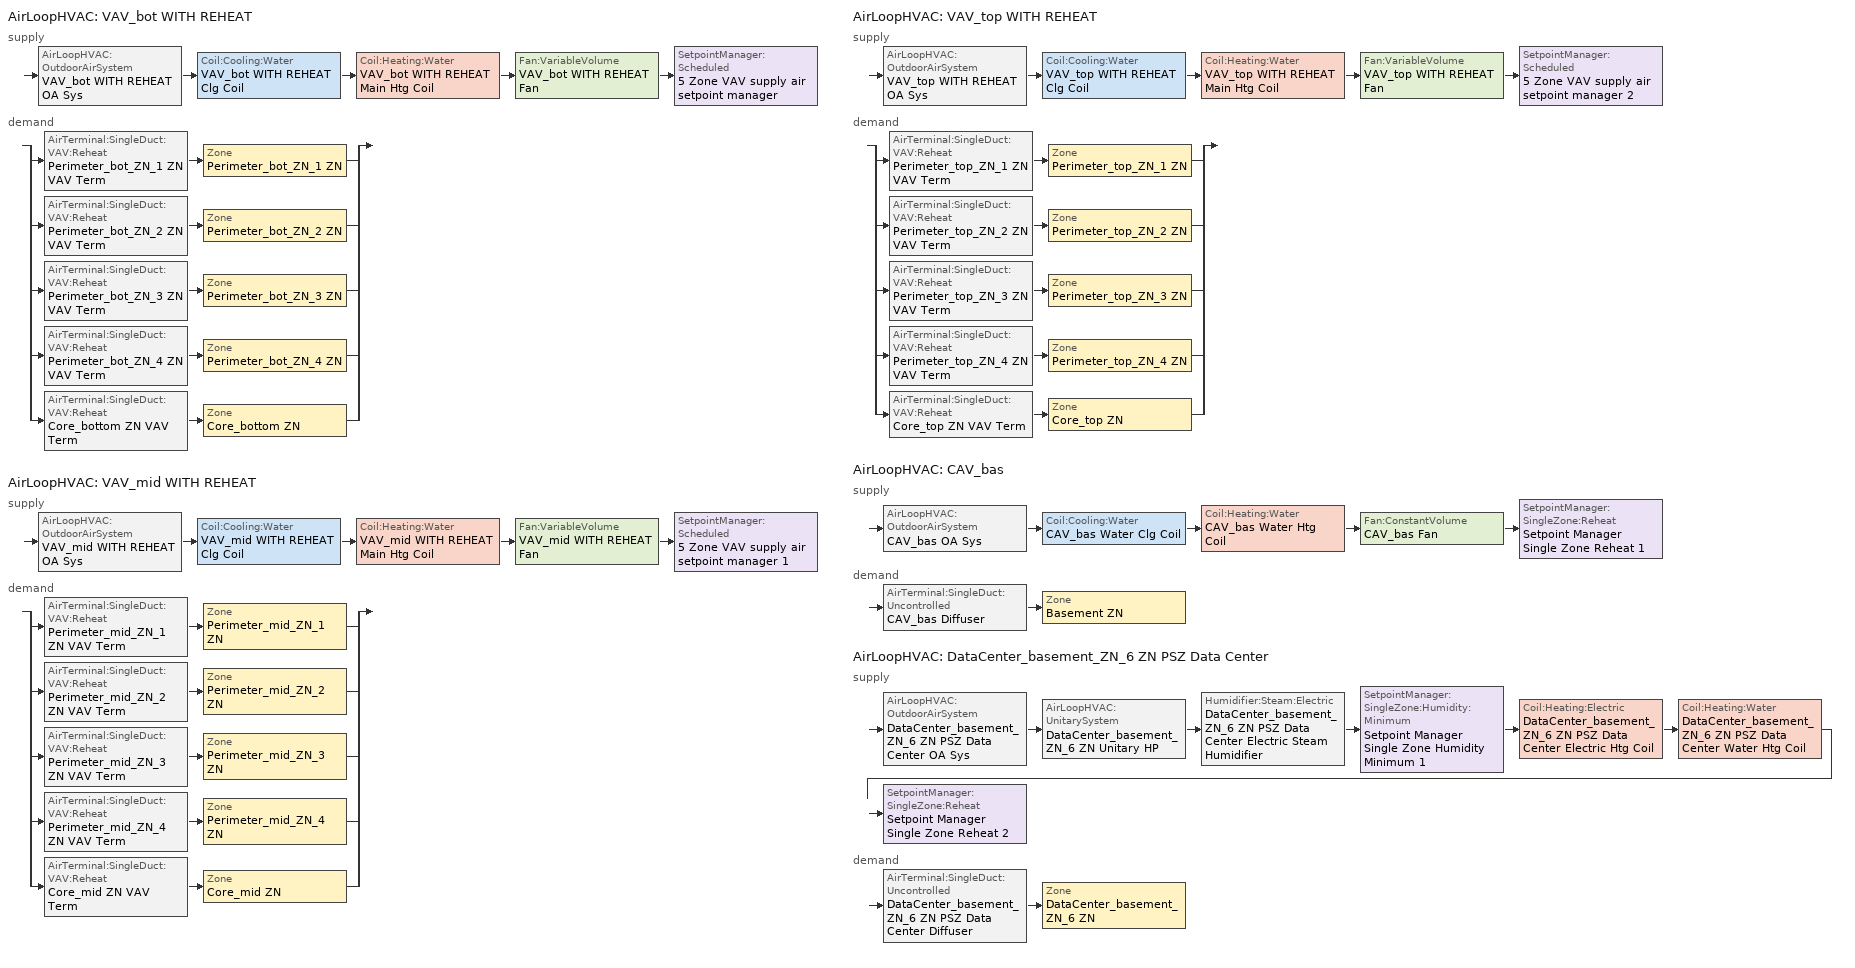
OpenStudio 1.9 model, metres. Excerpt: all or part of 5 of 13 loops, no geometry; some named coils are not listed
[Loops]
AirLoopHVAC 'VAV_bot WITH REHEAT'
 supply: AirLoopHVAC:OutdoorAirSystem 'VAV_bot WITH REHEAT OA Sys' > Coil:Cooling:Water 'VAV_bot WITH REHEAT Clg Coil' > Coil:Heating:Water 'VAV_bot WITH REHEAT Main Htg Coil' > Fan:VariableVolume 'VAV_bot WITH REHEAT Fan' > SetpointManager:Scheduled '5 Zone VAV supply air setpoint manager'
 demand: split
  | AirTerminal:SingleDuct:VAV:Reheat 'Perimeter_bot_ZN_1 ZN VAV Term' > Zone 'Perimeter_bot_ZN_1 ZN'
  | AirTerminal:SingleDuct:VAV:Reheat 'Perimeter_bot_ZN_2 ZN VAV Term' > Zone 'Perimeter_bot_ZN_2 ZN'
  | AirTerminal:SingleDuct:VAV:Reheat 'Perimeter_bot_ZN_3 ZN VAV Term' > Zone 'Perimeter_bot_ZN_3 ZN'
  | AirTerminal:SingleDuct:VAV:Reheat 'Perimeter_bot_ZN_4 ZN VAV Term' > Zone 'Perimeter_bot_ZN_4 ZN'
  | AirTerminal:SingleDuct:VAV:Reheat 'Core_bottom ZN VAV Term' > Zone 'Core_bottom ZN'
AirLoopHVAC 'VAV_mid WITH REHEAT'
 supply: AirLoopHVAC:OutdoorAirSystem 'VAV_mid WITH REHEAT OA Sys' > Coil:Cooling:Water 'VAV_mid WITH REHEAT Clg Coil' > Coil:Heating:Water 'VAV_mid WITH REHEAT Main Htg Coil' > Fan:VariableVolume 'VAV_mid WITH REHEAT Fan' > SetpointManager:Scheduled '5 Zone VAV supply air setpoint manager 1'
 demand: split
  | AirTerminal:SingleDuct:VAV:Reheat 'Perimeter_mid_ZN_1 ZN VAV Term' > Zone 'Perimeter_mid_ZN_1 ZN'
  | AirTerminal:SingleDuct:VAV:Reheat 'Perimeter_mid_ZN_2 ZN VAV Term' > Zone 'Perimeter_mid_ZN_2 ZN'
  | AirTerminal:SingleDuct:VAV:Reheat 'Perimeter_mid_ZN_3 ZN VAV Term' > Zone 'Perimeter_mid_ZN_3 ZN'
  | AirTerminal:SingleDuct:VAV:Reheat 'Perimeter_mid_ZN_4 ZN VAV Term' > Zone 'Perimeter_mid_ZN_4 ZN'
  | AirTerminal:SingleDuct:VAV:Reheat 'Core_mid ZN VAV Term' > Zone 'Core_mid ZN'
AirLoopHVAC 'VAV_top WITH REHEAT'
 supply: AirLoopHVAC:OutdoorAirSystem 'VAV_top WITH REHEAT OA Sys' > Coil:Cooling:Water 'VAV_top WITH REHEAT Clg Coil' > Coil:Heating:Water 'VAV_top WITH REHEAT Main Htg Coil' > Fan:VariableVolume 'VAV_top WITH REHEAT Fan' > SetpointManager:Scheduled '5 Zone VAV supply air setpoint manager 2'
 demand: split
  | AirTerminal:SingleDuct:VAV:Reheat 'Perimeter_top_ZN_1 ZN VAV Term' > Zone 'Perimeter_top_ZN_1 ZN'
  | AirTerminal:SingleDuct:VAV:Reheat 'Perimeter_top_ZN_2 ZN VAV Term' > Zone 'Perimeter_top_ZN_2 ZN'
  | AirTerminal:SingleDuct:VAV:Reheat 'Perimeter_top_ZN_3 ZN VAV Term' > Zone 'Perimeter_top_ZN_3 ZN'
  | AirTerminal:SingleDuct:VAV:Reheat 'Perimeter_top_ZN_4 ZN VAV Term' > Zone 'Perimeter_top_ZN_4 ZN'
  | AirTerminal:SingleDuct:VAV:Reheat 'Core_top ZN VAV Term' > Zone 'Core_top ZN'
AirLoopHVAC 'CAV_bas'
 supply: AirLoopHVAC:OutdoorAirSystem 'CAV_bas OA Sys' > Coil:Cooling:Water 'CAV_bas Water Clg Coil' > Coil:Heating:Water 'CAV_bas Water Htg Coil' > Fan:ConstantVolume 'CAV_bas Fan' > SetpointManager:SingleZone:Reheat 'Setpoint Manager Single Zone Reheat 1'
 demand: AirTerminal:SingleDuct:Uncontrolled 'CAV_bas Diffuser' > Zone 'Basement ZN'
AirLoopHVAC 'DataCenter_basement_ZN_6 ZN PSZ Data Center'
 supply: AirLoopHVAC:OutdoorAirSystem 'DataCenter_basement_ZN_6 ZN PSZ Data Center OA Sys' > AirLoopHVAC:UnitarySystem 'DataCenter_basement_ZN_6 ZN Unitary HP' > Humidifier:Steam:Electric 'DataCenter_basement_ZN_6 ZN PSZ Data Center Electric Steam Humidifier' > SetpointManager:SingleZone:Humidity:Minimum 'Setpoint Manager Single Zone Humidity Minimum 1' > Coil:Heating:Electric 'DataCenter_basement_ZN_6 ZN PSZ Data Center Electric Htg Coil' > Coil:Heating:Water 'DataCenter_basement_ZN_6 ZN PSZ Data Center Water Htg Coil' > SetpointManager:SingleZone:Reheat 'Setpoint Manager Single Zone Reheat 2'
 demand: AirTerminal:SingleDuct:Uncontrolled 'DataCenter_basement_ZN_6 ZN PSZ Data Center Diffuser' > Zone 'DataCenter_basement_ZN_6 ZN'
[Sizing:Zone] Zone Cooling Design Supply Air Temperature {C}=12.8; Zone Heating Design Supply Air Temperature {C}=40; Zone Cooling Design Supply Air Humidity Ratio {kg-H2O/kg-air}=0.0085; Zone Heating Design Supply Air Humidity Ratio {kg-H2O/kg-air}=0.008; Heating Design Air Flow Method=DesignDay
Name | Cooling Design Air Flow Method
Core_bottom ZN; Perimeter_bot_ZN_1 ZN; Perimeter_top_ZN_4 ZN; Perimeter_top_ZN_1 ZN; Perimeter_mid_ZN_2 ZN; Perimeter_mid_ZN_3 ZN; Perimeter_top_ZN_3 ZN; Core_top ZN; Core_mid ZN; Perimeter_bot_ZN_3 ZN; Perimeter_bot_ZN_4 ZN; Perimeter_bot_ZN_2 ZN; Perimeter_mid_ZN_4 ZN; Perimeter_mid_ZN_1 ZN; Perimeter_top_ZN_2 ZN | DesignDayWithLimit
Basement ZN; DataCenter_basement_ZN_6 ZN | DesignDay
[Zone equipment]
Core_bottom ZN: Core_bottom ZN VAV Term
Perimeter_bot_ZN_1 ZN: Perimeter_bot_ZN_1 ZN VAV Term
Basement ZN: CAV_bas Diffuser
Perimeter_top_ZN_4 ZN: Perimeter_top_ZN_4 ZN VAV Term
Perimeter_top_ZN_1 ZN: Perimeter_top_ZN_1 ZN VAV Term
Perimeter_mid_ZN_2 ZN: Perimeter_mid_ZN_2 ZN VAV Term
Perimeter_mid_ZN_3 ZN: Perimeter_mid_ZN_3 ZN VAV Term
Perimeter_top_ZN_3 ZN: Perimeter_top_ZN_3 ZN VAV Term
Core_top ZN: Core_top ZN VAV Term
DataCenter_basement_ZN_6 ZN: DataCenter_basement_ZN_6 ZN PSZ Data Center Diffuser
Core_mid ZN: Core_mid ZN VAV Term
Perimeter_bot_ZN_3 ZN: Perimeter_bot_ZN_3 ZN VAV Term
Perimeter_bot_ZN_4 ZN: Perimeter_bot_ZN_4 ZN VAV Term
Perimeter_bot_ZN_2 ZN: Perimeter_bot_ZN_2 ZN VAV Term
Perimeter_mid_ZN_4 ZN: Perimeter_mid_ZN_4 ZN VAV Term
Perimeter_mid_ZN_1 ZN: Perimeter_mid_ZN_1 ZN VAV Term
Perimeter_top_ZN_2 ZN: Perimeter_top_ZN_2 ZN VAV Term
[SetpointManager:Scheduled] Control Variable=Temperature
Name | Schedule
5 Zone VAV supply air setpoint manager | Supply Air Temp - 55.04F
5 Zone VAV supply air setpoint manager 1 | Supply Air Temp - 55.04F 1
5 Zone VAV supply air setpoint manager 2 | Supply Air Temp - 55.04F 2
[AirLoopHVAC] Availability Schedule=OfficeLarge HVACOperationSchd; Design Supply Air Flow Rate {m3/s}=AutoSize
Name | Availability Manager
VAV_bot WITH REHEAT | Availability Manager Night Cycle 1
VAV_mid WITH REHEAT | Availability Manager Night Cycle 2
VAV_top WITH REHEAT | Availability Manager Night Cycle 3
CAV_bas | Availability Manager Night Cycle 4
DataCenter_basement_ZN_6 ZN PSZ Data Center | Availability Manager Night Cycle 5
[Sizing:System] Type of Load to Size On=Sensible; Preheat Design Temperature {C}=7; Preheat Design Humidity Ratio {kg-H2O/kg-Air}=0.008; Precool Design Temperature {C}=12.8; Precool Design Humidity Ratio {kg-H2O/kg-Air}=0.008; Central Cooling Design Supply Air Temperature {C}=12.8; Sizing Option=Coincident; 100% Outdoor Air in Cooling=No; 100% Outdoor Air in Heating=No; Central Cooling Design Supply Air Humidity Ratio {kg-H2O/kg-Air}=0.0085; Central Heating Design Supply Air Humidity Ratio {kg-H2O/kg-Air}=0.008; Cooling Design Air Flow Method=DesignDay; Cooling Design Air Flow Rate {m3/s}=0; Heating Design Air Flow Method=DesignDay; Heating Design Air Flow Rate {m3/s}=0; System Outdoor Air Method=ZoneSum; Zone Maximum Outdoor Air Fraction=1; Cooling Supply Air Flow Rate Per Floor Area {m3/s-m2}=0.00996765; Cooling Fraction of Autosized Cooling Supply Air Flow Rate=1; Cooling Supply Air Flow Rate Per Unit Cooling Capacity {m3/s-W}=3.94755e-05; Heating Supply Air Flow Rate Per Floor Area {m3/s-m2}=0.00996765; Heating Fraction of Autosized Heating Supply Air Flow Rate=1; Heating Fraction of Autosized Cooling Supply Air Flow Rate=1; Heating Supply Air Flow Rate Per Unit Heating Capacity {m3/s-W}=3.15882e-05; Cooling Design Capacity Method=CoolingDesignCapacity; Cooling Design Capacity {W}=autosize; Cooling Design Capacity Per Floor Area {W/m2}=234.7; Fraction of Autosized Cooling Design Capacity=1; Heating Design Capacity Method=HeatingDesignCapacity; Heating Design Capacity {W}=autosize; Heating Design Capacity Per Floor Area {W/m2}=157; Fraction of Autosized Heating Design Capacity=1; Central Cooling Capacity Control Method=OnOff
Name | Design Outdoor Air Flow Rate {m3/s} | Minimum System Air Flow Ratio | Central Heating Design Supply Air Temperature {C}
VAV_bot WITH REHEAT; VAV_mid WITH REHEAT; VAV_top WITH REHEAT | 2.53819 | 0.3 | 12.8
CAV_bas; DataCenter_basement_ZN_6 ZN PSZ Data Center | Autosize | 1 | 40
[Fan:VariableVolume] Availability Schedule=Always On Discrete; Pressure Rise {Pa}=1389.92; Maximum Flow Rate {m3/s}=Autosize; Fan Power Minimum Flow Rate Input Method=fraction; Fan Power Minimum Flow Fraction=0.25; Fan Power Minimum Air Flow Rate {m3/s}=0; Motor In Airstream Fraction=1; Fan Power Coefficient 1=0.0407599; Fan Power Coefficient 2=0.088045; Fan Power Coefficient 3=-0.0729261; Fan Power Coefficient 4=0.94374; Fan Power Coefficient 5=0
Name | Fan Efficiency | Motor Efficiency
VAV_bot WITH REHEAT Fan; VAV_mid WITH REHEAT Fan | 0.6006 | 0.924
VAV_top WITH REHEAT Fan | 0.6045 | 0.93
[Controller:WaterCoil]
Controller Water Coil 18: Action=Normal; Controller Convergence Tolerance {deltaC}=0.0001; Minimum Actuated Flow {m3/s}=0
[Controller:OutdoorAir] Minimum Outdoor Air Flow Rate {m3/s}=Autosize; Maximum Outdoor Air Flow Rate {m3/s}=Autosize; Economizer Control Action Type=ModulateFlow; Economizer Maximum Limit Dry-Bulb Temperature {C}=28; Economizer Maximum Limit Enthalpy {J/kg}=64000; Economizer Minimum Limit Dry-Bulb Temperature {C}=-100; Lockout Type=NoLockout; Minimum Limit Type=FixedMinimum; Minimum Outdoor Air Schedule=Always On Discrete; High Humidity Control=No
Name | Economizer Control Type | Controller Mechanical Ventilation | Heat Recovery Bypass Control Type
VAV_bot WITH REHEAT OA Controller | DifferentialEnthalpy | VAV_bot WITH REHEAT Vent Controller | BypassWhenOAFlowGreaterThanMinimum
VAV_mid WITH REHEAT OA Controller | DifferentialEnthalpy | VAV_mid WITH REHEAT Vent Controller | BypassWhenOAFlowGreaterThanMinimum
VAV_top WITH REHEAT OA Controller | DifferentialEnthalpy | VAV_top WITH REHEAT Vent Controller | BypassWhenOAFlowGreaterThanMinimum
CAV_bas OA Sys Controller | DifferentialEnthalpy | Controller Mechanical Ventilation 1 | BypassWhenOAFlowGreaterThanMinimum
DataCenter_basement_ZN_6 ZN PSZ Data Center OA Sys Controller | NoEconomizer | Controller Mechanical Ventilation 2 | BypassWhenWithinEconomizerLimits
[Controller:MechanicalVentilation] Availability Schedule=Always On Discrete; System Outdoor Air Method=ZoneSum
VAV_bot WITH REHEAT Vent Controller; VAV_mid WITH REHEAT Vent Controller; VAV_top WITH REHEAT Vent Controller; Controller Mechanical Ventilation 1; Controller Mechanical Ventilation 2
[AirLoopHVAC:OutdoorAirSystem]
Name | Controller
VAV_bot WITH REHEAT OA Sys | VAV_bot WITH REHEAT OA Controller
VAV_mid WITH REHEAT OA Sys | VAV_mid WITH REHEAT OA Controller
VAV_top WITH REHEAT OA Sys | VAV_top WITH REHEAT OA Controller
CAV_bas OA Sys | CAV_bas OA Sys Controller
DataCenter_basement_ZN_6 ZN PSZ Data Center OA Sys | DataCenter_basement_ZN_6 ZN PSZ Data Center OA Sys Controller
[AvailabilityManager:NightCycle] Control Type=CycleOnAny; Thermostat Tolerance {deltaC}=1; Cycling Run Time {s}=3600
Availability Manager Night Cycle 1; Availability Manager Night Cycle 2; Availability Manager Night Cycle 3; Availability Manager Night Cycle 4; Availability Manager Night Cycle 5
[AirTerminal:SingleDuct:VAV:Reheat] Availability Schedule=Always On Discrete; Maximum Air Flow Rate {m3/s}=AutoSize; Zone Minimum Air Flow Input Method=Constant; Fixed Minimum Air Flow Rate {m3/s}=0; Maximum Hot Water or Steam Flow Rate {m3/s}=AutoSize; Minimum Hot Water or Steam Flow Rate {m3/s}=0; Convergence Tolerance=0.001; Damper Heating Action=Reverse; Maximum Flow per Zone Floor Area During Reheat {m3/s-m2}=0; Maximum Flow Fraction During Reheat=0.5; Maximum Reheat Air Temperature {C}=40; Control For Outdoor Air=No
Name | Constant Minimum Air Flow Fraction | Reheat Coil
Perimeter_bot_ZN_1 ZN VAV Term | 0.251951 | Perimeter_bot_ZN_1 ZN Rht Coil
Perimeter_bot_ZN_2 ZN VAV Term | 0.2 | Perimeter_bot_ZN_2 ZN Rht Coil
Perimeter_bot_ZN_3 ZN VAV Term | 0.290397 | Perimeter_bot_ZN_3 ZN Rht Coil
Perimeter_bot_ZN_4 ZN VAV Term | 0.2 | Perimeter_bot_ZN_4 ZN Rht Coil
Core_bottom ZN VAV Term | 0.595961 | Core_bottom ZN Rht Coil
Perimeter_mid_ZN_1 ZN VAV Term | 0.244718 | Perimeter_mid_ZN_1 ZN Rht Coil
Perimeter_mid_ZN_2 ZN VAV Term | 0.2 | Perimeter_mid_ZN_2 ZN Rht Coil
Perimeter_mid_ZN_3 ZN VAV Term | 0.27699 | Perimeter_mid_ZN_3 ZN Rht Coil
Perimeter_mid_ZN_4 ZN VAV Term | 0.2 | Perimeter_mid_ZN_4 ZN Rht Coil
Core_mid ZN VAV Term | 0.564229 | Core_mid ZN Rht Coil
Perimeter_top_ZN_1 ZN VAV Term | 0.241111 | Perimeter_top_ZN_1 ZN Rht Coil
Perimeter_top_ZN_2 ZN VAV Term | 0.2 | Perimeter_top_ZN_2 ZN Rht Coil
Perimeter_top_ZN_3 ZN VAV Term | 0.2682 | Perimeter_top_ZN_3 ZN Rht Coil
Perimeter_top_ZN_4 ZN VAV Term | 0.2 | Perimeter_top_ZN_4 ZN Rht Coil
Core_top ZN VAV Term | 0.512492 | Core_top ZN Rht Coil
[SetpointManager:SingleZone:Reheat]
Name | Minimum Supply Air Temperature {C} | Maximum Supply Air Temperature {C} | Control Zone
Setpoint Manager Single Zone Reheat 1 | 10 | 50 | Basement ZN
Setpoint Manager Single Zone Reheat 2 | 12.7778 | 40 | DataCenter_basement_ZN_6 ZN
[Fan:ConstantVolume]
CAV_bas Fan: Availability Schedule=OfficeLarge HVACOperationSchd; Fan Efficiency=0.56225; Pressure Rise {Pa}=622.722; Maximum Flow Rate {m3/s}=AutoSize; Motor Efficiency=0.865
[AirTerminal:SingleDuct:Uncontrolled] Availability Schedule=Always On Discrete; Maximum Air Flow Rate {m3/s}=AutoSize
CAV_bas Diffuser; DataCenter_basement_ZN_6 ZN PSZ Data Center Diffuser
[Fan:OnOff]
DataCenter_basement_ZN_6 ZN PSZ Data Center Fan: Availability Schedule=OfficeLarge HVACOperationSchd; Fan Efficiency=0.55575; Pressure Rise {Pa}=622.722; Maximum Flow Rate {m3/s}=autosize; Motor Efficiency=0.855; Motor In Airstream Fraction=1; Fan Power Ratio Function of Speed Ratio Curve=Fan On Off Power Curve; Fan Efficiency Ratio Function of Speed Ratio Curve=Fan On Off Efficiency Curve
[Coil:Heating:Electric] Availability Schedule=Always On Discrete
DataCenter_basement_ZN_6 ZN PSZ Data Center Electric Backup Htg Coil; DataCenter_basement_ZN_6 ZN PSZ Data Center Electric Htg Coil
[Humidifier:Steam:Electric]
DataCenter_basement_ZN_6 ZN PSZ Data Center Electric Steam Humidifier: Rated Capacity {m3/s}=3.72e-05; Rated Power {W}=100000
[SetpointManager:SingleZone:Humidity:Minimum]
Setpoint Manager Single Zone Humidity Minimum 1: Control Variable=MinimumHumidityRatio; Control Zone=DataCenter_basement_ZN_6 ZN
[AirLoopHVAC:UnitarySystem]
DataCenter_basement_ZN_6 ZN Unitary HP: Control Type=Load; Controlling Zone or Thermostat Location=DataCenter_basement_ZN_6 ZN; Dehumidification Control Type=None; Supply Fan=DataCenter_basement_ZN_6 ZN PSZ Data Center Fan; Fan Placement=BlowThrough; Supply Air Fan Operating Mode Schedule=Always On Discrete; Heating Coil=DataCenter_basement_ZN_6 ZN PSZ Data Center Water-to-Air HP Htg Coil; DX Heating Coil Sizing Ratio=1; Cooling Coil=DataCenter_basement_ZN_6 ZN PSZ Data Center Water-to-Air HP Clg Coil; Use DOAS DX Cooling Coil=No; DOAS DX Cooling Coil Leaving Minimum Air Temperature {C}=2; Latent Load Control=SensibleOnlyLoadControl; Supplemental Heating Coil=DataCenter_basement_ZN_6 ZN PSZ Data Center Electric Backup Htg Coil; Supply Air Flow Rate During Cooling Operation {m3/s}=autosize; Supply Air Flow Rate During Heating Operation {m3/s}=autosize; Supply Air Flow Rate When No Cooling or Heating is Required {m3/s}=autosize; Maximum Supply Air Temperature {C}=80; Maximum Outdoor Dry-Bulb Temperature for Supplemental Heater Operation {C}=4.44444; Maximum Cycling Rate {cycles/hr}=2.5; Heat Pump Time Constant {s}=60; Fraction of On-Cycle Power Use=0.01; Heat Pump Fan Delay Time {s}=60; Ancilliary On-Cycle Electric Power {W}=0; Ancilliary Off-Cycle Electric Power {W}=0
[Schedule:Ruleset]
Name | Default Day Schedule | Summer Design Day Schedule | Winter Design Day Schedule
OfficeLarge HVACOperationSchd | OfficeLarge HVACOperationSchd Default | OfficeLarge HVACOperationSchd Summer Design Day | OfficeLarge HVACOperationSchd Winter Design Day
Supply Air Temp - 55.04F | Supply Air Temp - 55.04F Default
Supply Air Temp - 55.04F 1 | Supply Air Temp - 55.04F Default 1
Supply Air Temp - 55.04F 2 | Supply Air Temp - 55.04F Default 2
[Schedule:Day]
OfficeLarge HVACOperationSchd Default: 24, 0, 0
OfficeLarge HVACOperationSchd Summer Design Day; OfficeLarge HVACOperationSchd SmrDsn|Wkdy Day: 6, 0, 0, 22, 0, 1, 24, 0, 0
OfficeLarge HVACOperationSchd Winter Design Day; OfficeLarge HVACOperationSchd WntrDsn|Sat Day: 6, 0, 0, 18, 0, 1, 24, 0, 0
Supply Air Temp - 55.04F Default; Supply Air Temp - 55.04F Default 1; Supply Air Temp - 55.04F Default 2: 24, 0, 12.8
[Schedule:Rule] Schedule Ruleset=OfficeLarge HVACOperationSchd; Date Specification Type=DateRange; Start Month=1; Start Day=1; End Month=12; End Day=31
Name | Rule Order | Day Schedule | Apply Monday | Apply Tuesday | Apply Wednesday | Apply Thursday | Apply Friday | Apply Saturday
Schedule Rule 10 | 1 | OfficeLarge HVACOperationSchd SmrDsn|Wkdy Day | Yes | Yes | Yes | Yes | Yes
Schedule Rule 11 | 0 | OfficeLarge HVACOperationSchd WntrDsn|Sat Day |  |  |  |  |  | Yes
[Schedule:Constant]
Always On Discrete: Value=1
[Curve:Cubic]
Fan On Off Efficiency Curve: Coefficient1 Constant=1; Coefficient2 x=0; Coefficient3 x**2=0; Coefficient4 x**3=0; Minimum Value of x {BasedOnField A2}=0; Maximum Value of x {BasedOnField A2}=1
[Curve:Exponent]
Fan On Off Power Curve: Coefficient1 Constant=1; Coefficient2 Constant=0; Coefficient3 Constant=0; Minimum Value of x {BasedOnField A2}=0; Maximum Value of x {BasedOnField A2}=1
